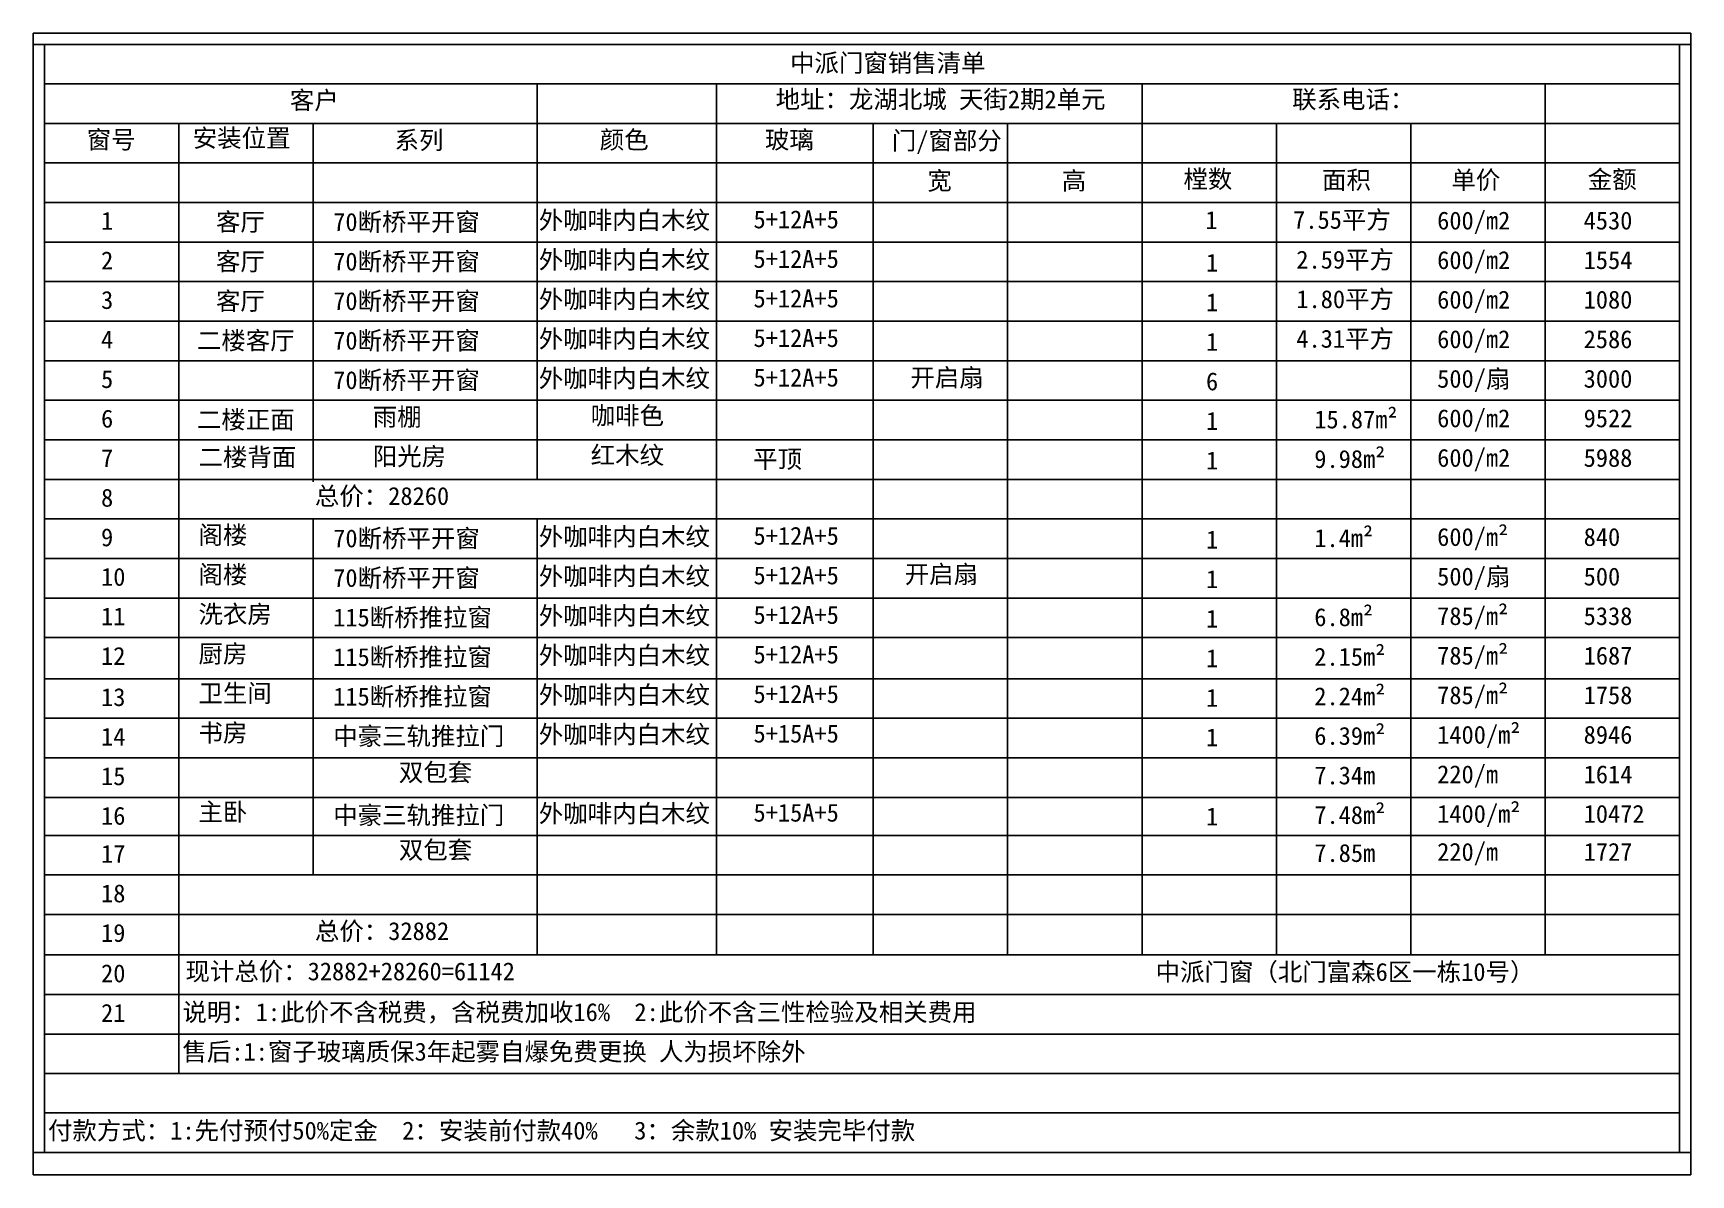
# Model space of a CAD drawing. Header units: inches. Extents: x -138455 to 599497, y -747149 to 13167.
# Drawn here: x 243515 to 250915, y -126494 to -121400 of the extents above; entities that cross this region are included whole.
import ezdxf

# ---------------------------------------------------------------- set-up
doc = ezdxf.new("R2010")
doc.units = ezdxf.units.IN
doc.header["$MEASUREMENT"] = 0
doc.layers.add('0 @ 1', color=7, linetype='Continuous')
doc.styles.add('Annotative', font='arialbd.ttf')

msp = doc.modelspace()

# ---------------------------------------------------------------- linework, layer by layer
for p, q in [((250914.9, -121400), (243514.9, -121400)), ((243514.9, -121400), (243514.9, -126493.5)), ((250914.9, -121400), (250914.9, -126493.5)), ((250914.9, -121450), (243514.9, -121450)), ((243564.9, -121450), (243564.9, -126393.5)), ((250864.9, -121450), (250864.9, -126393.5)), ((250864.9, -121626), (243564.9, -121626)), ((245764.9, -121626), (245764.9, -123390.7)), ((246564.9, -121626), (246564.9, -123920.1)), ((248464.9, -121626), (248464.9, -125512.6)), ((250264.9, -121626), (250264.9, -123390.7)), ((243564.9, -121802.5), (250864.9, -121802.5)), ((244164.9, -121802.5), (244164.9, -123390.7)), ((244764.9, -121802.5), (244764.9, -123390.7)), ((247264.9, -121802.5), (247264.9, -123920.1)), ((247864.9, -121802.5), (247864.9, -125512.6)), ((249064.9, -121802.5), (249064.9, -125512.6)), ((249664.9, -121802.5), (249664.9, -123390.7)), ((243564.9, -121978.9), (250864.9, -121978.9)), ((243564.9, -122155.4), (250864.9, -122155.4)), ((243564.9, -122331.9), (250864.9, -122331.9)), ((243564.9, -122508.4), (250864.9, -122508.4)), ((243564.9, -122684.8), (250864.9, -122684.8)), ((243564.9, -122861.3), (250864.9, -122861.3)), ((243564.9, -123037.8), (250864.9, -123037.8)), ((244764.9, -123037.8), (244764.9, -123401.1)), ((245764.9, -123037.8), (245764.9, -123390.7)), ((243564.9, -123214.2), (250864.9, -123214.2)), ((243564.9, -123390.7), (250864.9, -123390.7)), ((244164.9, -123390.7), (244164.9, -124096.6)), ((249664.9, -123390.7), (249664.9, -125512.6)), ((250264.9, -123390.7), (250264.9, -125512.6)), ((243564.9, -123567.2), (250864.9, -123567.2)), ((244764.9, -123567.2), (244764.9, -125155.7)), ((245764.9, -123567.2), (245764.9, -125512.6)), ((243564.9, -123743.6), (250864.9, -123743.6)), ((243564.9, -123920.1), (250864.9, -123920.1)), ((246564.9, -123920.1), (246564.9, -125512.6)), ((247264.9, -123920.1), (247264.9, -125512.6)), ((243564.9, -124096.6), (250864.9, -124096.6)), ((244164.9, -124096.6), (244164.9, -126041.5)), ((243564.9, -124280.1), (250864.9, -124280.1)), ((243564.9, -124456.6), (250864.9, -124456.6)), ((243564.9, -124633.1), (250864.9, -124633.1)), ((243564.9, -124809.6), (250864.9, -124809.6)), ((243564.9, -124979.3), (250864.9, -124979.3)), ((243564.9, -125155.7), (250864.9, -125155.7)), ((243564.9, -125332.2), (250864.9, -125332.2)), ((243564.9, -125512.6), (250864.9, -125512.6)), ((243564.9, -125689), (250864.9, -125689)), ((243564.9, -125865.5), (250864.9, -125865.5)), ((243564.9, -126041.5), (250864.9, -126041.5)), ((243564.9, -126217.5), (250864.9, -126217.5)), ((243514.9, -126393.5), (250914.9, -126393.5)), ((243514.9, -126493.5), (250914.9, -126493.5))]:
    msp.add_line(p, q)

# ---------------------------------------------------------------- texts
at = {"layer": '0 @ 1', "char_height": 80, "attachment_point": 1, "style": 'Annotative'}
for s, width, insert in [('{\\fSimSun|b1|i0|c134|p2;中派门窗销售清单}', 1381.442, (246893.5, -121492.6)), ('{\\fSimSun|b1|i0|c134|p2;客户}', 485.592, (244661.1, -121659.3)), ('{\\fSimSun|b1|i0|c134|p2;地址：龙湖北城 天街2期2单元}', 1564.514, (246829.4, -121655.1)), ('{\\fSimSun|b1|i0|c134|p2;联系电话：}', 603.897, (249135, -121655.3)), ('{\\fSimSun|b1|i0|c134|p2;窗号}', 485.592, (243753.6, -121835.1)), ('{\\fSimSun|b1|i0|c134|p2;安装位置}', 485.592, (244227.4, -121827.9)), ('{\\fSimSun|b1|i0|c134|p2;系列}', 485.592, (245128.3, -121837.3)), ('{\\fSimSun|b1|i0|c134|p2;颜色}', 485.592, (246044.3, -121835.3)), ('{\\fSimSun|b1|i0|c134|p2;玻璃}', 485.592, (246781.7, -121835.3)), ('{\\fSimSun|b1|i0|c134|p2;门/窗部分}', 603.897, (247348, -121839.2)), ('{\\fSimSun|b1|i0|c134|p2;宽}', 603.897, (247506.5, -122018)), ('{\\fSimSun|b1|i0|c134|p2;高}', 603.897, (248106.5, -122018)), ('{\\fSimSun|b1|i0|c134|p2;樘数}', 603.897, (248649.8, -122011)), ('{\\fSimSun|b1|i0|c134|p2;面积}', 603.897, (249268.3, -122014.8)), ('{\\fSimSun|b1|i0|c134|p2;单价}', 603.897, (249846, -122014.8)), ('{\\fSimSun|b1|i0|c134|p2;金额}', 603.897, (250454.7, -122012)), ('{\\fSimSun|b1|i0|c134|p2;1}', 485.592, (243818, -122197.3)), ('{\\fSimSun|b1|i0|c134|p2;客厅}', 921.091, (244331, -122202)), ('{\\fSimSun|b1|i0|c134|p2;70断桥平开窗}', 921.091, (244854.3, -122202)), ('{\\fSimSun|b1|i0|c134|p2;外咖啡内白木纹}', 840.838, (245772.1, -122194.2)), ('{\\fSimSun|b1|i0|c134|p2;5+12A+5}', 753.781, (246730.6, -122190.7)), ('{\\fSimSun|b1|i0|c134|p2;1}', 753.781, (248747.3, -122193.9)), ('{\\fSimSun|b1|i0|c134|p2;7.55平方}', 753.781, (249139.5, -122192.6)), ('{\\fSimSun|b1|i0|c134|p2;600/m2}', 753.781, (249782.4, -122195.9)), ('{\\fSimSun|b1|i0|c134|p2;4530}', 753.781, (250436.3, -122195.9)), ('{\\fSimSun|b1|i0|c134|p2;2}', 485.592, (243818, -122373.8)), ('{\\fSimSun|b1|i0|c134|p2;客厅}', 921.091, (244331, -122378.5)), ('{\\fSimSun|b1|i0|c134|p2;70断桥平开窗}', 921.091, (244854.3, -122378.5)), ('{\\fSimSun|b1|i0|c134|p2;外咖啡内白木纹}', 840.838, (245772.1, -122370.7)), ('{\\fSimSun|b1|i0|c134|p2;5+12A+5}', 753.781, (246730.6, -122367.1)), ('{\\fSimSun|b1|i0|c134|p2;1}', 753.781, (248750.5, -122384)), ('{\\fSimSun|b1|i0|c134|p2;2.59平方}', 753.781, (249153.7, -122370.3)), ('{\\fSimSun|b1|i0|c134|p2;600/m2}', 753.781, (249782.4, -122372.3)), ('{\\fSimSun|b1|i0|c134|p2;1554}', 753.781, (250436.3, -122372.3)), ('{\\fSimSun|b1|i0|c134|p2;客厅}', 921.091, (244331, -122555)), ('{\\fSimSun|b1|i0|c134|p2;70断桥平开窗}', 921.091, (244854.3, -122555)), ('{\\fSimSun|b1|i0|c134|p2;外咖啡内白木纹}', 840.838, (245772.1, -122547.1)), ('{\\fSimSun|b1|i0|c134|p2;5+12A+5}', 753.781, (246730.6, -122543.6)), ('{\\fSimSun|b1|i0|c134|p2;1.80平方}', 753.781, (249153.7, -122546.8)), ('{\\fSimSun|b1|i0|c134|p2;600/m2}', 753.781, (249782.4, -122548.8)), ('{\\fSimSun|b1|i0|c134|p2;3}', 485.592, (243818, -122550.3)), ('{\\fSimSun|b1|i0|c134|p2;1}', 753.781, (248750.5, -122560.5)), ('{\\fSimSun|b1|i0|c134|p2;1080}', 753.781, (250436.3, -122548.8)), ('{\\fSimSun|b1|i0|c134|p2;4}', 485.592, (243818, -122726.8)), ('{\\fSimSun|b1|i0|c134|p2;二楼客厅}', 921.091, (244245.7, -122731.4)), ('{\\fSimSun|b1|i0|c134|p2;70断桥平开窗}', 921.091, (244854.3, -122731.4)), ('{\\fSimSun|b1|i0|c134|p2;外咖啡内白木纹}', 840.838, (245772.1, -122723.6)), ('{\\fSimSun|b1|i0|c134|p2;5+12A+5}', 753.781, (246730.6, -122720.1)), ('{\\fSimSun|b1|i0|c134|p2;1}', 753.781, (248750.5, -122736.9)), ('{\\fSimSun|b1|i0|c134|p2;4.31平方}', 753.781, (249153.7, -122723.3)), ('{\\fSimSun|b1|i0|c134|p2;600/m2}', 753.781, (249782.4, -122725.3)), ('{\\fSimSun|b1|i0|c134|p2;2586}', 753.781, (250436.3, -122725.3)), ('{\\fSimSun|b1|i0|c134|p2;5}', 485.592, (243818, -122903.2)), ('{\\fSimSun|b1|i0|c134|p2;70断桥平开窗}', 921.091, (244854.3, -122907.9)), ('{\\fSimSun|b1|i0|c134|p2;外咖啡内白木纹}', 840.838, (245772.1, -122900.1)), ('{\\fSimSun|b1|i0|c134|p2;5+12A+5}', 753.781, (246730.6, -122896.5)), ('{\\fSimSun|b1|i0|c134|p2;开启扇}', 753.781, (247430.6, -122896.5)), ('{\\fSimSun|b1|i0|c134|p2;500/扇}', 753.781, (249782.4, -122901.8)), ('{\\fSimSun|b1|i0|c134|p2;3000}', 753.781, (250436.3, -122901.8)), ('{\\fSimSun|b1|i0|c134|p2;6}', 753.781, (248750.5, -122913.4)), ('{\\fSimSun|b1|i0|c134|p2;雨棚}', 753.781, (245030.7, -123071.7)), ('{\\fSimSun|b1|i0|c134|p2;咖啡色}', 840.838, (246003.8, -123066.2)), ('{\\fSimSun|b1|i0|c134|p2;6}', 485.592, (243818, -123079.7)), ('{\\fSimSun|b1|i0|c134|p2;二楼正面}', 921.091, (244245.7, -123084.4)), ('{\\fSimSun|b1|i0|c134|p2;1}', 753.781, (248750.5, -123089.9)), ('{\\fSimSun|b1|i0|c134|p2;15.87m²}', 753.781, (249233.9, -123083.2)), ('{\\fSimSun|b1|i0|c134|p2;600/m2}', 753.781, (249782.4, -123078.2)), ('{\\fSimSun|b1|i0|c134|p2;9522}', 753.781, (250436.3, -123078.2)), ('{\\fSimSun|b1|i0|c134|p2;7}', 485.592, (243818, -123256.2)), ('{\\fSimSun|b1|i0|c134|p2;二楼背面}', 921.091, (244252.8, -123251.3)), ('{\\fSimSun|b1|i0|c134|p2;阳光房}', 753.781, (245030.7, -123248.2)), ('{\\fSimSun|b1|i0|c134|p2;红木纹}', 840.838, (246003.8, -123242.7)), ('{\\fSimSun|b1|i0|c134|p2;平顶}', 753.781, (246729.2, -123260)), ('{\\fSimSun|b1|i0|c134|p2;1}', 753.781, (248750.5, -123266.3)), ('{\\fSimSun|b1|i0|c134|p2;9.98m²}', 753.781, (249233.9, -123259.7)), ('{\\fSimSun|b1|i0|c134|p2;600/m2}', 753.781, (249782.4, -123254.7)), ('{\\fSimSun|b1|i0|c134|p2;5988}', 753.781, (250436.3, -123254.7)), ('{\\fSimSun|b1|i0|c134|p2;总价：28260}', 921.091, (244772.5, -123424.8)), ('{\\fSimSun|b1|i0|c134|p2;8}', 485.592, (243818, -123432.6)), ('{\\fSimSun|b1|i0|c134|p2;9}', 485.592, (243818, -123609.1)), ('{\\fSimSun|b1|i0|c134|p2;阁楼}', 921.091, (244252.8, -123599)), ('{\\fSimSun|b1|i0|c134|p2;70断桥平开窗}', 921.091, (244854.3, -123613.8)), ('{\\fSimSun|b1|i0|c134|p2;外咖啡内白木纹}', 840.838, (245772.1, -123606)), ('{\\fSimSun|b1|i0|c134|p2;5+12A+5}', 753.781, (246730.6, -123602.4)), ('{\\fSimSun|b1|i0|c134|p2;1}', 753.781, (248750.5, -123619.3)), ('{\\fSimSun|b1|i0|c134|p2;1.4m²}', 753.781, (249233.9, -123612.6)), ('{\\fSimSun|b1|i0|c134|p2;600/m²}', 753.781, (249782.4, -123607.6)), ('{\\fSimSun|b1|i0|c134|p2;840}', 753.781, (250436.3, -123607.6)), ('{\\fSimSun|b1|i0|c134|p2;10}', 485.592, (243818, -123785.6)), ('{\\fSimSun|b1|i0|c134|p2;阁楼}', 921.091, (244252.8, -123775.5)), ('{\\fSimSun|b1|i0|c134|p2;70断桥平开窗}', 921.091, (244854.3, -123790.3)), ('{\\fSimSun|b1|i0|c134|p2;外咖啡内白木纹}', 840.838, (245772.1, -123782.4)), ('{\\fSimSun|b1|i0|c134|p2;5+12A+5}', 753.781, (246730.6, -123778.9)), ('{\\fSimSun|b1|i0|c134|p2;开启扇}', 753.781, (247405.4, -123773.7)), ('{\\fSimSun|b1|i0|c134|p2;1}', 753.781, (248750.5, -123795.7)), ('{\\fSimSun|b1|i0|c134|p2;500/扇}', 753.781, (249782.4, -123784.1)), ('{\\fSimSun|b1|i0|c134|p2;500}', 753.781, (250436.3, -123784.1)), ('{\\fSimSun|b1|i0|c134|p2;洗衣房}', 921.091, (244252.8, -123952)), ('{\\fSimSun|b1|i0|c134|p2;外咖啡内白木纹}', 840.838, (245772.1, -123958.9)), ('{\\fSimSun|b1|i0|c134|p2;6.8m²}', 753.781, (249233.9, -123965.5)), ('{\\fSimSun|b1|i0|c134|p2;785/m²}', 753.781, (249782.4, -123960.6)), ('{\\fSimSun|b1|i0|c134|p2;11}', 485.592, (243818, -123962)), ('{\\fSimSun|b1|i0|c134|p2;115断桥推拉窗}', 921.091, (244854.3, -123966.7)), ('{\\fSimSun|b1|i0|c134|p2;5+12A+5}', 753.781, (246730.6, -123955.4)), ('{\\fSimSun|b1|i0|c134|p2;1}', 753.781, (248750.5, -123972.2)), ('{\\fSimSun|b1|i0|c134|p2;5338}', 753.781, (250436.3, -123960.6)), ('{\\fSimSun|b1|i0|c134|p2;12}', 485.592, (243818, -124138.5)), ('{\\fSimSun|b1|i0|c134|p2;厨房}', 921.091, (244252.8, -124128.4)), ('{\\fSimSun|b1|i0|c134|p2;115断桥推拉窗}', 921.091, (244854.3, -124143.2)), ('{\\fSimSun|b1|i0|c134|p2;外咖啡内白木纹}', 840.838, (245772.1, -124135.4)), ('{\\fSimSun|b1|i0|c134|p2;5+12A+5}', 753.781, (246730.6, -124131.8)), ('{\\fSimSun|b1|i0|c134|p2;1}', 753.781, (248750.5, -124148.7)), ('{\\fSimSun|b1|i0|c134|p2;2.15m²}', 753.781, (249233.9, -124142)), ('{\\fSimSun|b1|i0|c134|p2;785/m²}', 753.781, (249782.4, -124137)), ('{\\fSimSun|b1|i0|c134|p2;1687}', 753.781, (250436.3, -124137)), ('{\\fSimSun|b1|i0|c134|p2;卫生间}', 921.091, (244252.8, -124304.9)), ('{\\fSimSun|b1|i0|c134|p2;115断桥推拉窗}', 921.091, (244854.3, -124319.7)), ('{\\fSimSun|b1|i0|c134|p2;外咖啡内白木纹}', 840.838, (245772.1, -124311.8)), ('{\\fSimSun|b1|i0|c134|p2;5+12A+5}', 753.781, (246730.6, -124308.3)), ('{\\fSimSun|b1|i0|c134|p2;2.24m²}', 753.781, (249233.9, -124318.5)), ('{\\fSimSun|b1|i0|c134|p2;785/m²}', 753.781, (249782.4, -124313.5)), ('{\\fSimSun|b1|i0|c134|p2;1758}', 753.781, (250436.3, -124313.5)), ('{\\fSimSun|b1|i0|c134|p2;13}', 485.592, (243818, -124322.1)), ('{\\fSimSun|b1|i0|c134|p2;1}', 753.781, (248750.5, -124325.2)), ('{\\fSimSun|b1|i0|c134|p2;14}', 485.592, (243818, -124498.5)), ('{\\fSimSun|b1|i0|c134|p2;书房}', 921.091, (244252.8, -124481.4)), ('{\\fSimSun|b1|i0|c134|p2;中豪三轨推拉门}', 921.091, (244854.3, -124496.1)), ('{\\fSimSun|b1|i0|c134|p2;外咖啡内白木纹}', 840.838, (245772.1, -124488.3)), ('{\\fSimSun|b1|i0|c134|p2;5+15A+5}', 753.781, (246730.6, -124484.8)), ('{\\fSimSun|b1|i0|c134|p2;1}', 753.781, (248750.5, -124501.6)), ('{\\fSimSun|b1|i0|c134|p2;6.39m²}', 753.781, (249233.9, -124495)), ('{\\fSimSun|b1|i0|c134|p2;1400/m²}', 753.781, (249782.4, -124490)), ('{\\fSimSun|b1|i0|c134|p2;8946}', 753.781, (250436.3, -124490)), ('{\\fSimSun|b1|i0|c134|p2;15}', 485.592, (243818, -124675)), ('{\\fSimSun|b1|i0|c134|p2;双包套}', 921.091, (245147.4, -124657.9)), ('{\\fSimSun|b1|i0|c134|p2;7.34m}', 753.781, (249233.9, -124671.4)), ('{\\fSimSun|b1|i0|c134|p2;220/m}', 753.781, (249782.4, -124666.5)), ('{\\fSimSun|b1|i0|c134|p2;1614}', 753.781, (250436.3, -124666.5)), ('{\\fSimSun|b1|i0|c134|p2;主卧}', 921.091, (244252.8, -124834.3)), ('{\\fSimSun|b1|i0|c134|p2;中豪三轨推拉门}', 921.091, (244854.3, -124849.1)), ('{\\fSimSun|b1|i0|c134|p2;外咖啡内白木纹}', 840.838, (245772.1, -124841.3)), ('{\\fSimSun|b1|i0|c134|p2;5+15A+5}', 753.781, (246730.6, -124837.7)), ('{\\fSimSun|b1|i0|c134|p2;7.48m²}', 753.781, (249233.9, -124847.9)), ('{\\fSimSun|b1|i0|c134|p2;1400/m²}', 753.781, (249782.4, -124842.9)), ('{\\fSimSun|b1|i0|c134|p2;16}', 485.592, (243818, -124851.5)), ('{\\fSimSun|b1|i0|c134|p2;1}', 753.781, (248750.5, -124854.6)), ('{\\fSimSun|b1|i0|c134|p2;10472}', 753.781, (250436.3, -124842.9)), ('{\\fSimSun|b1|i0|c134|p2;17}', 485.592, (243818, -125021.2)), ('{\\fSimSun|b1|i0|c134|p2;双包套}', 921.091, (245147.4, -125004)), ('{\\fSimSun|b1|i0|c134|p2;7.85m}', 753.781, (249233.9, -125017.6)), ('{\\fSimSun|b1|i0|c134|p2;220/m}', 753.781, (249782.4, -125012.6)), ('{\\fSimSun|b1|i0|c134|p2;1727}', 753.781, (250436.3, -125012.6)), ('{\\fSimSun|b1|i0|c134|p2;18}', 485.592, (243818, -125197.7)), ('{\\fSimSun|b1|i0|c134|p2;总价：32882}', 921.091, (244772.5, -125366)), ('{\\fSimSun|b1|i0|c134|p2;19}', 485.592, (243818, -125374.1)), ('{\\fSimSun|b1|i0|c134|p2;20}', 485.592, (243818, -125554.5)), ('{\\fSimSun|b1|i0|c134|p2;现计总价：32882+28260=61142}', 1679.983, (244194.6, -125545.7)), ('{\\fSimSun|b1|i0|c134|p2;中派门窗（北门富森6区一栋10号）}', 1756.126, (248525.7, -125548.1)), ('{\\fSimSun|b1|i0|c134|p2;说明：1:此价不含税费，含税费加收16%  2:此价不含三性检验及相关费用}', 3920.385, (244181.2, -125727.5)), ('{\\fSimSun|b1|i0|c134|p2;21}', 485.592, (243818, -125731)), ('{\\fSimSun|b1|i0|c134|p2;售后:1:窗子玻璃质保3年起雾自爆免费更换 人为损坏除外  }', 6510.182, (244181.2, -125904)), ('{\\fSimSun|b1|i0|c134|p2;付款方式：1:先付预付50%定金  2：安装前付款40%   3：余款10% 安装完毕付款}', 6510.182, (243581.2, -126256))]:
    msp.add_mtext_dynamic_manual_height_columns(s, width=width, gutter_width=903.5, heights=[0], dxfattribs=dict(at, insert=insert))

doc.saveas('drawing.dxf')
